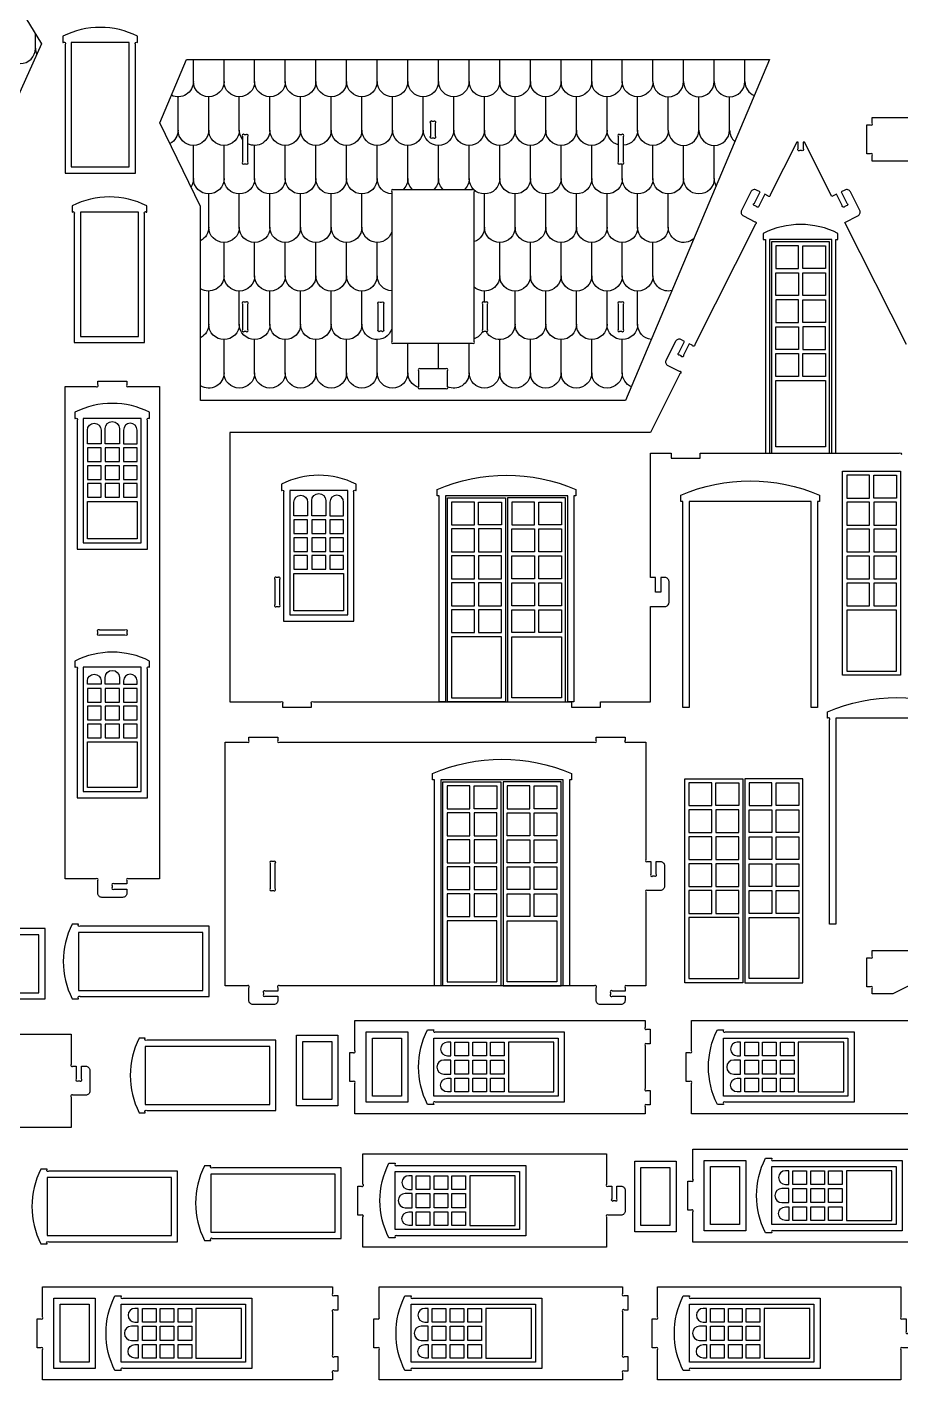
# Model space of a CAD drawing. Extents: x -4074 to 4228, y -3406 to 3854.
# Drawn here: x 920 to 2944, y -3353 to -220 of the extents above; entities that cross this region are included whole.
import ezdxf

# ---------------------------------------------------------------- set-up
doc = ezdxf.new("R2010")
doc.units = 0
doc.header["$MEASUREMENT"] = 0
doc.layers.get('0').update_dxf_attribs({"linetype": 'CONTINUOUS'})

msp = doc.modelspace()

# ---------------------------------------------------------------- linework, layer by layer
for points in [[(896, -386.6), (896, -895.5), (283.1, -895.5), (283.1, -129.3), (874.6, -129.3), (953.4, -259.1)], [(1156.6, -255.9), (1022.2, -255.9), (1022.2, -543.9), (1156.6, -543.9)], [(1288.7, -295.1), (2639.5, -295.1), (2305.8, -1084.9), (1321.7, -1084.9), (1321.7, -635.9), (1227.5, -441.9)], [(1177.7, -648.3), (1043.3, -648.3), (1043.3, -936.3), (1177.7, -936.3)], [(2783.3, -712.2), (2639.3, -712.2), (2639.3, -1206.6), (2783.3, -1206.6)], [(2778.5, -717), (2644.1, -717), (2644.1, -1206.6), (2778.5, -1206.6)], [(2706.5, -779.4), (2706.5, -726.6), (2653.7, -726.6), (2653.7, -779.4)], [(2716.1, -726.6), (2768.9, -726.6), (2768.9, -779.4), (2716.1, -779.4)], [(2706.5, -841.8), (2653.7, -841.8), (2653.7, -789), (2706.5, -789)], [(2716.1, -841.8), (2716.1, -789), (2768.9, -789), (2768.9, -841.8)], [(2653.7, -904.2), (2706.5, -904.2), (2706.5, -851.4), (2653.7, -851.4)], [(2716.1, -904.2), (2716.1, -851.4), (2768.9, -851.4), (2768.9, -904.2)], [(2706.5, -966.6), (2653.7, -966.6), (2653.7, -913.8), (2706.5, -913.8)], [(2716.1, -966.6), (2768.9, -966.6), (2768.9, -913.8), (2716.1, -913.8)], [(2653.7, -976.2), (2706.5, -976.2), (2706.5, -1029), (2653.7, -1029)], [(2716.1, -1029), (2716.1, -976.2), (2768.9, -976.2), (2768.9, -1029)], [(2653.7, -1038.6), (2768.9, -1038.6), (2768.9, -1192.2), (2653.7, -1192.2)], [(1184.4, -1126.4), (1050, -1126.4), (1050, -1414.4), (1184.4, -1414.4)], [(1059.6, -1226.3), (1091.3, -1226.3), (1091.3, -1194.7), (1059.6, -1194.7)], [(1100.9, -1226.3), (1133.5, -1226.3), (1133.5, -1194.7), (1100.9, -1194.7)], [(1143.1, -1226.3), (1174.8, -1226.3), (1174.8, -1194.7), (1143.1, -1194.7)], [(1059.6, -1267.6), (1091.3, -1267.6), (1091.3, -1235.9), (1059.6, -1235.9)], [(1100.9, -1267.6), (1133.5, -1267.6), (1133.5, -1235.9), (1100.9, -1235.9)], [(1143.1, -1267.6), (1174.8, -1267.6), (1174.8, -1235.9), (1143.1, -1235.9)], [(2808.6, -1248.3), (2943, -1248.3), (2943, -1720.7), (2808.6, -1720.7)], [(1059.6, -1308.9), (1091.3, -1308.9), (1091.3, -1277.2), (1059.6, -1277.2)], [(1100.9, -1308.9), (1133.5, -1308.9), (1133.5, -1277.2), (1100.9, -1277.2)], [(1143.1, -1308.9), (1174.8, -1308.9), (1174.8, -1277.2), (1143.1, -1277.2)], [(2818.2, -1310.7), (2871, -1310.7), (2871, -1257.9), (2818.2, -1257.9)], [(2933.4, -1310.7), (2880.6, -1310.7), (2880.6, -1257.9), (2933.4, -1257.9)], [(1662.5, -1293), (1528.1, -1293), (1528.1, -1581), (1662.5, -1581)], [(1893.5, -1310.2), (2027.9, -1310.2), (2027.9, -1782.6), (1893.5, -1782.6)], [(2167.1, -1310.2), (2032.7, -1310.2), (2032.7, -1782.6), (2167.1, -1782.6)], [(1174.8, -1404.8), (1059.6, -1404.8), (1059.6, -1318.5), (1174.8, -1318.5)], [(1903.1, -1372.6), (1955.9, -1372.6), (1955.9, -1319.8), (1903.1, -1319.8)], [(2018.3, -1372.6), (1965.5, -1372.6), (1965.5, -1319.8), (2018.3, -1319.8)], [(2042.3, -1372.6), (2095.1, -1372.6), (2095.1, -1319.8), (2042.3, -1319.8)], [(2157.5, -1372.6), (2104.7, -1372.6), (2104.7, -1319.8), (2157.5, -1319.8)], [(2818.2, -1373.1), (2871, -1373.1), (2871, -1320.3), (2818.2, -1320.3)], [(2933.4, -1373.1), (2933.4, -1320.3), (2880.6, -1320.3), (2880.6, -1373.1)], [(1537.7, -1392.9), (1569.4, -1392.9), (1569.4, -1361.2), (1537.7, -1361.2)], [(1579, -1392.9), (1611.7, -1392.9), (1611.7, -1361.2), (1579, -1361.2)], [(1621.3, -1392.9), (1652.9, -1392.9), (1652.9, -1361.2), (1621.3, -1361.2)], [(1537.7, -1434.2), (1569.4, -1434.2), (1569.4, -1402.5), (1537.7, -1402.5)], [(1579, -1434.2), (1611.7, -1434.2), (1611.7, -1402.5), (1579, -1402.5)], [(1621.3, -1434.2), (1652.9, -1434.2), (1652.9, -1402.5), (1621.3, -1402.5)], [(1903.1, -1435), (1955.9, -1435), (1955.9, -1382.2), (1903.1, -1382.2)], [(2018.3, -1435), (2018.3, -1382.2), (1965.5, -1382.2), (1965.5, -1435)], [(2042.3, -1435), (2042.3, -1382.2), (2095.1, -1382.2), (2095.1, -1435)], [(2157.5, -1435), (2104.7, -1435), (2104.7, -1382.2), (2157.5, -1382.2)], [(2871, -1435.5), (2871, -1382.7), (2818.2, -1382.7), (2818.2, -1435.5)], [(2933.4, -1382.7), (2880.6, -1382.7), (2880.6, -1435.5), (2933.4, -1435.5)], [(1537.7, -1475.4), (1569.4, -1475.4), (1569.4, -1443.8), (1537.7, -1443.8)], [(1579, -1475.4), (1611.7, -1475.4), (1611.7, -1443.8), (1579, -1443.8)], [(1621.3, -1475.4), (1652.9, -1475.4), (1652.9, -1443.8), (1621.3, -1443.8)], [(1955.9, -1497.4), (1955.9, -1444.6), (1903.1, -1444.6), (1903.1, -1497.4)], [(2018.3, -1444.6), (1965.5, -1444.6), (1965.5, -1497.4), (2018.3, -1497.4)], [(2042.3, -1444.6), (2095.1, -1444.6), (2095.1, -1497.4), (2042.3, -1497.4)], [(2104.7, -1497.4), (2104.7, -1444.6), (2157.5, -1444.6), (2157.5, -1497.4)], [(2871, -1497.9), (2871, -1445.1), (2818.2, -1445.1), (2818.2, -1497.9)], [(2880.6, -1497.9), (2933.4, -1497.9), (2933.4, -1445.1), (2880.6, -1445.1)], [(1652.9, -1571.4), (1537.7, -1571.4), (1537.7, -1485), (1652.9, -1485)], [(1955.9, -1559.8), (1955.9, -1507), (1903.1, -1507), (1903.1, -1559.8)], [(1965.5, -1559.8), (2018.3, -1559.8), (2018.3, -1507), (1965.5, -1507)], [(2095.1, -1559.8), (2042.3, -1559.8), (2042.3, -1507), (2095.1, -1507)], [(2104.7, -1559.8), (2104.7, -1507), (2157.5, -1507), (2157.5, -1559.8)], [(2871, -1560.3), (2871, -1507.5), (2818.2, -1507.5), (2818.2, -1560.3)], [(2880.6, -1560.3), (2933.4, -1560.3), (2933.4, -1507.5), (2880.6, -1507.5)], [(1955.9, -1622.2), (1955.9, -1569.4), (1903.1, -1569.4), (1903.1, -1622.2)], [(1965.5, -1622.2), (2018.3, -1622.2), (2018.3, -1569.4), (1965.5, -1569.4)], [(2095.1, -1622.2), (2042.3, -1622.2), (2042.3, -1569.4), (2095.1, -1569.4)], [(2104.7, -1622.2), (2104.7, -1569.4), (2157.5, -1569.4), (2157.5, -1622.2)], [(2818.2, -1711.1), (2933.4, -1711.1), (2933.4, -1569.9), (2818.2, -1569.9)], [(1903.1, -1773), (2018.3, -1773), (2018.3, -1631.8), (1903.1, -1631.8)], [(2157.5, -1773), (2042.3, -1773), (2042.3, -1631.8), (2157.5, -1631.8)], [(1184.4, -1702.4), (1050, -1702.4), (1050, -1990.4), (1184.4, -1990.4)], [(1059.6, -1783.1), (1091.3, -1783.1), (1091.3, -1751.5), (1059.6, -1751.5)], [(1100.9, -1783.1), (1133.5, -1783.1), (1133.5, -1751.5), (1100.9, -1751.5)], [(1143.1, -1783.1), (1174.8, -1783.1), (1174.8, -1751.5), (1143.1, -1751.5)], [(1059.6, -1824.4), (1091.3, -1824.4), (1091.3, -1792.7), (1059.6, -1792.7)], [(1100.9, -1824.4), (1133.5, -1824.4), (1133.5, -1792.7), (1100.9, -1792.7)], [(1143.1, -1824.4), (1174.8, -1824.4), (1174.8, -1792.7), (1143.1, -1792.7)], [(1059.6, -1865.7), (1091.3, -1865.7), (1091.3, -1834), (1059.6, -1834)], [(1100.9, -1865.7), (1133.5, -1865.7), (1133.5, -1834), (1100.9, -1834)], [(1143.1, -1865.7), (1174.8, -1865.7), (1174.8, -1834), (1143.1, -1834)], [(1174.8, -1980.8), (1059.6, -1980.8), (1059.6, -1875.3), (1174.8, -1875.3)], [(1882.9, -1967.7), (2017.3, -1967.7), (2017.3, -2440.1), (1882.9, -2440.1)], [(2156.5, -1967.7), (2022.1, -1967.7), (2022.1, -2440.1), (2156.5, -2440.1)], [(2443.2, -1960.4), (2577.6, -1960.4), (2577.6, -2432.8), (2443.2, -2432.8)], [(2452.8, -2022.8), (2505.6, -2022.8), (2505.6, -1970), (2452.8, -1970)], [(2568, -2022.8), (2515.2, -2022.8), (2515.2, -1970), (2568, -1970)], [(2716.8, -1960.4), (2582.4, -1960.4), (2582.4, -2432.8), (2716.8, -2432.8)], [(2592, -2022.8), (2644.8, -2022.8), (2644.8, -1970), (2592, -1970)], [(2707.2, -2022.8), (2654.4, -2022.8), (2654.4, -1970), (2707.2, -1970)], [(1892.5, -2030.1), (1945.3, -2030.1), (1945.3, -1977.3), (1892.5, -1977.3)], [(2007.7, -2030.1), (1954.9, -2030.1), (1954.9, -1977.3), (2007.7, -1977.3)], [(2031.7, -2030.1), (2084.5, -2030.1), (2084.5, -1977.3), (2031.7, -1977.3)], [(2146.9, -2030.1), (2094.1, -2030.1), (2094.1, -1977.3), (2146.9, -1977.3)], [(2452.8, -2085.2), (2505.6, -2085.2), (2505.6, -2032.4), (2452.8, -2032.4)], [(2568, -2085.2), (2568, -2032.4), (2515.2, -2032.4), (2515.2, -2085.2)], [(2592, -2085.2), (2592, -2032.4), (2644.8, -2032.4), (2644.8, -2085.2)], [(2707.2, -2085.2), (2654.4, -2085.2), (2654.4, -2032.4), (2707.2, -2032.4)], [(1892.5, -2092.5), (1945.3, -2092.5), (1945.3, -2039.7), (1892.5, -2039.7)], [(2007.7, -2092.5), (2007.7, -2039.7), (1954.9, -2039.7), (1954.9, -2092.5)], [(2031.7, -2092.5), (2031.7, -2039.7), (2084.5, -2039.7), (2084.5, -2092.5)], [(2146.9, -2092.5), (2094.1, -2092.5), (2094.1, -2039.7), (2146.9, -2039.7)], [(2505.6, -2147.6), (2505.6, -2094.8), (2452.8, -2094.8), (2452.8, -2147.6)], [(2568, -2094.8), (2515.2, -2094.8), (2515.2, -2147.6), (2568, -2147.6)], [(2592, -2094.8), (2644.8, -2094.8), (2644.8, -2147.6), (2592, -2147.6)], [(2654.4, -2147.6), (2654.4, -2094.8), (2707.2, -2094.8), (2707.2, -2147.6)], [(1945.3, -2154.9), (1945.3, -2102.1), (1892.5, -2102.1), (1892.5, -2154.9)], [(2007.7, -2102.1), (1954.9, -2102.1), (1954.9, -2154.9), (2007.7, -2154.9)], [(2031.7, -2102.1), (2084.5, -2102.1), (2084.5, -2154.9), (2031.7, -2154.9)], [(2094.1, -2154.9), (2094.1, -2102.1), (2146.9, -2102.1), (2146.9, -2154.9)], [(2505.6, -2210), (2505.6, -2157.2), (2452.8, -2157.2), (2452.8, -2210)], [(2515.2, -2210), (2568, -2210), (2568, -2157.2), (2515.2, -2157.2)], [(2644.8, -2210), (2592, -2210), (2592, -2157.2), (2644.8, -2157.2)], [(2654.4, -2210), (2654.4, -2157.2), (2707.2, -2157.2), (2707.2, -2210)], [(1945.3, -2217.3), (1945.3, -2164.5), (1892.5, -2164.5), (1892.5, -2217.3)], [(1954.9, -2217.3), (2007.7, -2217.3), (2007.7, -2164.5), (1954.9, -2164.5)], [(2084.5, -2217.3), (2031.7, -2217.3), (2031.7, -2164.5), (2084.5, -2164.5)], [(2094.1, -2217.3), (2094.1, -2164.5), (2146.9, -2164.5), (2146.9, -2217.3)], [(2505.6, -2272.4), (2505.6, -2219.6), (2452.8, -2219.6), (2452.8, -2272.4)], [(2515.2, -2272.4), (2568, -2272.4), (2568, -2219.6), (2515.2, -2219.6)], [(2644.8, -2272.4), (2592, -2272.4), (2592, -2219.6), (2644.8, -2219.6)], [(2654.4, -2272.4), (2654.4, -2219.6), (2707.2, -2219.6), (2707.2, -2272.4)], [(1945.3, -2279.7), (1945.3, -2226.9), (1892.5, -2226.9), (1892.5, -2279.7)], [(1954.9, -2279.7), (2007.7, -2279.7), (2007.7, -2226.9), (1954.9, -2226.9)], [(2084.5, -2279.7), (2031.7, -2279.7), (2031.7, -2226.9), (2084.5, -2226.9)], [(2094.1, -2279.7), (2094.1, -2226.9), (2146.9, -2226.9), (2146.9, -2279.7)], [(2452.8, -2423.2), (2568, -2423.2), (2568, -2282), (2452.8, -2282)], [(2707.2, -2423.2), (2592, -2423.2), (2592, -2282), (2707.2, -2282)], [(1038.8, -2316.3), (1038.8, -2450.7), (1326.8, -2450.7), (1326.8, -2316.3)], [(1892.5, -2430.5), (2007.7, -2430.5), (2007.7, -2289.3), (1892.5, -2289.3)], [(2146.9, -2430.5), (2031.7, -2430.5), (2031.7, -2289.3), (2146.9, -2289.3)], [(659.3, -2321.7), (659.3, -2456.1), (947.3, -2456.1), (947.3, -2321.7)], [(1543.8, -2717.7), (1543.8, -2554.5), (1639.8, -2554.5), (1639.8, -2717.7)], [(1705.4, -2709.7), (1705.4, -2546.5), (1801.4, -2546.5), (1801.4, -2709.7)], [(1787, -2560.9), (1787, -2695.3), (1719.8, -2695.3), (1719.8, -2560.9)], [(1861.5, -2695.3), (1861.5, -2560.9), (2149.5, -2560.9), (2149.5, -2695.3)], [(2532.9, -2695.3), (2532.9, -2560.9), (2820.9, -2560.9), (2820.9, -2695.3)], [(1193.7, -2580.2), (1193.7, -2714.6), (1481.7, -2714.6), (1481.7, -2580.2)], [(1625.4, -2568.9), (1625.4, -2703.3), (1558.2, -2703.3), (1558.2, -2568.9)], [(1942.2, -2570.5), (1942.2, -2602.2), (1910.5, -2602.2), (1910.5, -2570.5)], [(1983.5, -2570.5), (1983.5, -2602.2), (1951.8, -2602.2), (1951.8, -2570.5)], [(2024.8, -2570.5), (2024.8, -2602.2), (1993.1, -2602.2), (1993.1, -2570.5)], [(2139.9, -2685.7), (2139.9, -2570.5), (2034.4, -2570.5), (2034.4, -2685.7)], [(2613.6, -2570.5), (2613.6, -2602.2), (2582, -2602.2), (2582, -2570.5)], [(2654.9, -2570.5), (2654.9, -2602.2), (2623.2, -2602.2), (2623.2, -2570.5)], [(2696.2, -2570.5), (2696.2, -2602.2), (2664.5, -2602.2), (2664.5, -2570.5)], [(2811.3, -2685.7), (2811.3, -2570.5), (2705.8, -2570.5), (2705.8, -2685.7)], [(1942.2, -2611.8), (1942.2, -2644.4), (1910.5, -2644.4), (1910.5, -2611.8)], [(1983.5, -2611.8), (1983.5, -2644.4), (1951.8, -2644.4), (1951.8, -2611.8)], [(2024.8, -2611.8), (2024.8, -2644.4), (1993.1, -2644.4), (1993.1, -2611.8)], [(2613.6, -2611.8), (2613.6, -2644.4), (2582, -2644.4), (2582, -2611.8)], [(2654.9, -2611.8), (2654.9, -2644.4), (2623.2, -2644.4), (2623.2, -2611.8)], [(2696.2, -2611.8), (2696.2, -2644.4), (2664.5, -2644.4), (2664.5, -2611.8)], [(1942.2, -2654), (1942.2, -2685.7), (1910.5, -2685.7), (1910.5, -2654)], [(1983.5, -2654), (1983.5, -2685.7), (1951.8, -2685.7), (1951.8, -2654)], [(2024.8, -2654), (2024.8, -2685.7), (1993.1, -2685.7), (1993.1, -2654)], [(2613.6, -2654), (2613.6, -2685.7), (2582, -2685.7), (2582, -2654)], [(2654.9, -2654), (2654.9, -2685.7), (2623.2, -2685.7), (2623.2, -2654)], [(2696.2, -2654), (2696.2, -2685.7), (2664.5, -2685.7), (2664.5, -2654)], [(2327.1, -3009.4), (2327.1, -2846.2), (2423.1, -2846.2), (2423.1, -3009.4)], [(2488.3, -3007.4), (2488.3, -2844.2), (2584.3, -2844.2), (2584.3, -3007.4)], [(1345.2, -2875.9), (1345.2, -3010.3), (1633.2, -3010.3), (1633.2, -2875.9)], [(1772.2, -3004.6), (1772.2, -2870.2), (2060.2, -2870.2), (2060.2, -3004.6)], [(1852.9, -2879.8), (1852.9, -2911.4), (1821.2, -2911.4), (1821.2, -2879.8)], [(1894.2, -2879.8), (1894.2, -2911.4), (1862.5, -2911.4), (1862.5, -2879.8)], [(1935.4, -2879.8), (1935.4, -2911.4), (1903.8, -2911.4), (1903.8, -2879.8)], [(2050.6, -2995), (2050.6, -2879.8), (1945, -2879.8), (1945, -2995)], [(2408.7, -2860.6), (2408.7, -2995), (2341.5, -2995), (2341.5, -2860.6)], [(2569.9, -2858.6), (2569.9, -2993), (2502.7, -2993), (2502.7, -2858.6)], [(2644.4, -2993), (2644.4, -2858.6), (2932.4, -2858.6), (2932.4, -2993)], [(2725.1, -2868.2), (2725.1, -2899.9), (2693.4, -2899.9), (2693.4, -2868.2)], [(2766.4, -2868.2), (2766.4, -2899.9), (2734.7, -2899.9), (2734.7, -2868.2)], [(2807.6, -2868.2), (2807.6, -2899.9), (2776, -2899.9), (2776, -2868.2)], [(2922.8, -2983.4), (2922.8, -2868.2), (2817.2, -2868.2), (2817.2, -2983.4)], [(966.1, -2883.8), (966.1, -3018.2), (1254.1, -3018.2), (1254.1, -2883.8)], [(2725.1, -2909.5), (2725.1, -2942.1), (2693.4, -2942.1), (2693.4, -2909.5)], [(2766.4, -2909.5), (2766.4, -2942.1), (2734.7, -2942.1), (2734.7, -2909.5)], [(2807.6, -2909.5), (2807.6, -2942.1), (2776, -2942.1), (2776, -2909.5)], [(1852.9, -2921), (1852.9, -2953.7), (1821.2, -2953.7), (1821.2, -2921)], [(1894.2, -2921), (1894.2, -2953.7), (1862.5, -2953.7), (1862.5, -2921)], [(1935.4, -2921), (1935.4, -2953.7), (1903.8, -2953.7), (1903.8, -2921)], [(1852.9, -2963.3), (1852.9, -2995), (1821.2, -2995), (1821.2, -2963.3)], [(1894.2, -2963.3), (1894.2, -2995), (1862.5, -2995), (1862.5, -2963.3)], [(1935.4, -2963.3), (1935.4, -2995), (1903.8, -2995), (1903.8, -2963.3)], [(2725.1, -2951.7), (2725.1, -2983.4), (2693.4, -2983.4), (2693.4, -2951.7)], [(2766.4, -2951.7), (2766.4, -2983.4), (2734.7, -2983.4), (2734.7, -2951.7)], [(2807.6, -2951.7), (2807.6, -2983.4), (2776, -2983.4), (2776, -2951.7)], [(981.8, -3326.2), (981.8, -3163), (1077.8, -3163), (1077.8, -3326.2)], [(1063.4, -3177.4), (1063.4, -3311.8), (996.2, -3311.8), (996.2, -3177.4)], [(1137.8, -3311.8), (1137.8, -3177.4), (1425.8, -3177.4), (1425.8, -3311.8)], [(1218.6, -3187), (1218.6, -3218.7), (1186.9, -3218.7), (1186.9, -3187)], [(1259.8, -3187), (1259.8, -3218.7), (1228.2, -3218.7), (1228.2, -3187)], [(1301.1, -3187), (1301.1, -3218.7), (1269.4, -3218.7), (1269.4, -3187)], [(1416.2, -3302.2), (1416.2, -3187), (1310.7, -3187), (1310.7, -3302.2)], [(1809.3, -3311.8), (1809.3, -3177.4), (2097.3, -3177.4), (2097.3, -3311.8)], [(1890, -3187), (1890, -3218.7), (1858.3, -3218.7), (1858.3, -3187)], [(1931.3, -3187), (1931.3, -3218.7), (1899.6, -3218.7), (1899.6, -3187)], [(1972.6, -3187), (1972.6, -3218.7), (1940.9, -3218.7), (1940.9, -3187)], [(2087.7, -3302.2), (2087.7, -3187), (1982.2, -3187), (1982.2, -3302.2)], [(2453.9, -3311.8), (2453.9, -3177.4), (2741.9, -3177.4), (2741.9, -3311.8)], [(2534.6, -3187), (2534.6, -3218.7), (2502.9, -3218.7), (2502.9, -3187)], [(2575.9, -3187), (2575.9, -3218.7), (2544.2, -3218.7), (2544.2, -3187)], [(2617.2, -3187), (2617.2, -3218.7), (2585.5, -3218.7), (2585.5, -3187)], [(2732.3, -3302.2), (2732.3, -3187), (2626.8, -3187), (2626.8, -3302.2)], [(1218.6, -3228.3), (1218.6, -3260.9), (1186.9, -3260.9), (1186.9, -3228.3)], [(1259.8, -3228.3), (1259.8, -3260.9), (1228.2, -3260.9), (1228.2, -3228.3)], [(1301.1, -3228.3), (1301.1, -3260.9), (1269.4, -3260.9), (1269.4, -3228.3)], [(1890, -3228.3), (1890, -3260.9), (1858.3, -3260.9), (1858.3, -3228.3)], [(1931.3, -3228.3), (1931.3, -3260.9), (1899.6, -3260.9), (1899.6, -3228.3)], [(1972.6, -3228.3), (1972.6, -3260.9), (1940.9, -3260.9), (1940.9, -3228.3)], [(2534.6, -3228.3), (2534.6, -3260.9), (2502.9, -3260.9), (2502.9, -3228.3)], [(2575.9, -3228.3), (2575.9, -3260.9), (2544.2, -3260.9), (2544.2, -3228.3)], [(2617.2, -3228.3), (2617.2, -3260.9), (2585.5, -3260.9), (2585.5, -3228.3)], [(1218.6, -3270.5), (1218.6, -3302.2), (1186.9, -3302.2), (1186.9, -3270.5)], [(1259.8, -3270.5), (1259.8, -3302.2), (1228.2, -3302.2), (1228.2, -3270.5)], [(1301.1, -3270.5), (1301.1, -3302.2), (1269.4, -3302.2), (1269.4, -3270.5)], [(1890, -3270.5), (1890, -3302.2), (1858.3, -3302.2), (1858.3, -3270.5)], [(1931.3, -3270.5), (1931.3, -3302.2), (1899.6, -3302.2), (1899.6, -3270.5)], [(1972.6, -3270.5), (1972.6, -3302.2), (1940.9, -3302.2), (1940.9, -3270.5)], [(2534.6, -3270.5), (2534.6, -3302.2), (2502.9, -3302.2), (2502.9, -3270.5)], [(2575.9, -3270.5), (2575.9, -3302.2), (2544.2, -3302.2), (2544.2, -3270.5)], [(2617.2, -3270.5), (2617.2, -3302.2), (2585.5, -3302.2), (2585.5, -3270.5)]]:
    msp.add_lwpolyline(points, close=True)
for points in [[(939.4, -269.2), (939.4, -236.1)], [(1305, -346.1), (1305, -295.1)], [(1375.9, -346.1), (1375.9, -295.1)], [(1446.9, -346.1), (1446.9, -295.1)], [(1517.9, -346.1), (1517.9, -295.1)], [(1588.8, -346.1), (1588.8, -295.1)], [(1659.8, -346.1), (1659.8, -295.1)], [(1730.7, -346.1), (1730.7, -295.1)], [(1801.7, -346.1), (1801.7, -295.1)], [(1872.7, -346.1), (1872.7, -295.1)], [(1943.6, -346.1), (1943.6, -295.1)], [(2014.6, -346.1), (2014.6, -295.1)], [(2085.5, -346.1), (2085.5, -295.1)], [(2156.5, -346.1), (2156.5, -295.1)], [(2227.5, -346.1), (2227.5, -295.1)], [(2298.4, -346.1), (2298.4, -295.1)], [(2369.4, -346.1), (2369.4, -295.1)], [(2440.3, -346.1), (2440.3, -295.1)], [(2511.3, -346.1), (2511.3, -295.1)], [(2582.3, -346.1), (2582.3, -295.1)], [(1269.5, -458.5), (1269.5, -381.6)], [(1340.5, -458.5), (1340.5, -381.6)], [(1411.4, -458.5), (1411.4, -381.6)], [(1482.4, -458.5), (1482.4, -381.6)], [(1553.3, -458.5), (1553.3, -381.6)], [(1624.3, -458.5), (1624.3, -381.6)], [(1695.3, -458.5), (1695.3, -381.6)], [(1766.2, -458.5), (1766.2, -381.6)], [(1837.2, -458.5), (1837.2, -381.6)], [(1908.1, -458.5), (1908.1, -381.6)], [(1979.1, -458.5), (1979.1, -381.6)], [(2050.1, -458.5), (2050.1, -381.6)], [(2121, -458.5), (2121, -381.6)], [(2192, -458.5), (2192, -381.6)], [(2262.9, -458.5), (2262.9, -381.6)], [(2333.9, -458.5), (2333.9, -381.6)], [(2404.9, -458.5), (2404.9, -381.6)], [(2475.8, -458.5), (2475.8, -381.6)], [(2546.8, -458.5), (2546.8, -381.6)], [(1305, -571), (1305, -494)], [(1375.9, -571), (1375.9, -494)], [(1446.9, -571), (1446.9, -494)], [(1517.9, -571), (1517.9, -494)], [(1588.8, -571), (1588.8, -494)], [(1659.8, -571), (1659.8, -494)], [(1730.7, -571), (1730.7, -494)], [(1801.7, -571), (1801.7, -494)], [(1872.7, -571), (1872.7, -494)], [(1943.6, -571), (1943.6, -494)], [(2014.6, -571), (2014.6, -494)], [(2085.5, -571), (2085.5, -494)], [(2156.5, -571), (2156.5, -494)], [(2227.5, -571), (2227.5, -494)], [(2369.4, -571), (2369.4, -494)], [(2440.3, -571), (2440.3, -494)], [(2511.3, -571), (2511.3, -494)], [(2298.4, -571), (2298.4, -536.5)], [(1340.5, -683.4), (1340.5, -606.4)], [(1411.4, -683.4), (1411.4, -606.4)], [(1482.4, -683.4), (1482.4, -606.4)], [(1553.3, -683.4), (1553.3, -606.4)], [(1624.3, -683.4), (1624.3, -606.4)], [(1695.3, -683.4), (1695.3, -606.4)], [(1979.1, -683.4), (1979.1, -606.4)], [(2050.1, -683.4), (2050.1, -606.4)], [(2121, -683.4), (2121, -606.4)], [(2192, -683.4), (2192, -606.4)], [(2262.9, -683.4), (2262.9, -606.4)], [(2333.9, -683.4), (2333.9, -606.4)], [(2404.9, -683.4), (2404.9, -606.4)], [(1375.9, -795.8), (1375.9, -718.9)], [(1446.9, -795.8), (1446.9, -718.9)], [(1517.9, -795.8), (1517.9, -718.9)], [(1588.8, -795.8), (1588.8, -718.9)], [(1659.8, -795.8), (1659.8, -718.9)], [(1730.7, -795.8), (1730.7, -718.9)], [(2014.6, -795.8), (2014.6, -718.9)], [(2085.5, -795.8), (2085.5, -718.9)], [(2156.5, -795.8), (2156.5, -718.9)], [(2227.5, -795.8), (2227.5, -718.9)], [(2298.4, -795.8), (2298.4, -718.9)], [(2369.4, -795.8), (2369.4, -718.9)], [(1340.5, -908.2), (1340.5, -831.3)], [(1411.4, -908.2), (1411.4, -831.3)], [(1482.4, -908.2), (1482.4, -831.3)], [(1553.3, -908.2), (1553.3, -831.3)], [(1624.3, -908.2), (1624.3, -831.3)], [(1695.3, -908.2), (1695.3, -831.3)], [(1979.1, -857.3), (1979.1, -831.3)], [(2050.1, -908.2), (2050.1, -831.3)], [(2121, -908.2), (2121, -831.3)], [(2192, -908.2), (2192, -831.3)], [(2262.9, -908.2), (2262.9, -831.3)], [(2333.9, -908.2), (2333.9, -831.3)], [(1375.9, -1020.6), (1375.9, -943.7)], [(1446.9, -1020.6), (1446.9, -943.7)], [(1517.9, -1020.6), (1517.9, -943.7)], [(1588.8, -1020.6), (1588.8, -943.7)], [(1659.8, -1020.6), (1659.8, -943.7)], [(1730.7, -1020.6), (1730.7, -943.7)], [(1801.7, -1020.6), (1801.7, -952.2)], [(1872.7, -1011.8), (1872.7, -952.2)], [(1943.6, -1020.6), (1943.6, -952.2)], [(2014.6, -1020.6), (2014.6, -943.7)], [(2085.5, -1020.6), (2085.5, -943.7)], [(2156.5, -1020.6), (2156.5, -943.7)], [(2227.5, -1020.6), (2227.5, -943.7)], [(2298.4, -1020.6), (2298.4, -943.7)]]:
    msp.add_lwpolyline(points)
for points in [[(1003, -255.9), (1003.5, -255.9, -1), (1007.8, -260.1), (1007.8, -558.3), (1171, -558.3), (1171, -260.1, -1), (1175.2, -255.9), (1175.8, -255.9), (1175.8, -241.5, 0.238913), (1003, -241.5)], [(1853.8, -442.7), (1853.8, -472.6, 1), (1858, -476.8), (1861.5, -476.8, 1), (1865.8, -472.6), (1865.8, -442.7, 1), (1861.5, -438.4), (1858, -438.4, 1)], [(1418.8, -473.6), (1418.8, -532.3, 1), (1423, -536.5), (1426.5, -536.5, 1), (1430.8, -532.3), (1430.8, -473.6, 1), (1426.5, -469.3), (1423, -469.3, 1)], [(2288.8, -473.6), (2288.8, -532.3, 1), (2293, -536.5), (2296.5, -536.5, 1), (2300.8, -532.3), (2300.8, -473.6, 1), (2296.5, -469.3), (2293, -469.3, 1)], [(1024.1, -648.3), (1024.6, -648.3, -1), (1028.9, -652.6), (1028.9, -950.7), (1192.1, -950.7), (1192.1, -652.6, -1), (1196.3, -648.3), (1196.9, -648.3), (1196.9, -633.9, 0.238913), (1024.1, -633.9)], [(1764.4, -601.5), (1764.4, -948, 1), (1768.6, -952.2), (1950.9, -952.2, 1), (1955.2, -948), (1955.2, -601.5, 1), (1950.9, -597.2), (1768.6, -597.2, 1)], [(2629.7, -712.2), (2629.7, -1206.6), (2792.9, -1206.6), (2792.9, -712.2), (2797.7, -712.2), (2797.7, -697.8, 0.238913), (2624.9, -697.8), (2624.9, -712.2)], [(1418.8, -861.6), (1418.8, -920.3, 1), (1423, -924.5), (1426.5, -924.5, 1), (1430.8, -920.3), (1430.8, -861.6, 1), (1426.5, -857.3), (1423, -857.3, 1)], [(1745.2, -861.6), (1745.2, -920.3, -1), (1740.9, -924.5), (1737.4, -924.5, -1), (1733.2, -920.3), (1733.2, -861.6, -1), (1737.4, -857.3), (1740.9, -857.3, -1)], [(1974.4, -861.6), (1974.4, -920.3, 1), (1978.6, -924.5), (1982.1, -924.5, 1), (1986.4, -920.3), (1986.4, -861.6, 1), (1982.1, -857.3), (1978.6, -857.3, 1)], [(2288.8, -861.6), (2288.8, -920.3, 1), (2293, -924.5), (2296.5, -924.5, 1), (2300.8, -920.3), (2300.8, -861.6, 1), (2296.5, -857.3), (2293, -857.3, 1)], [(1889.1, -1011.8), (1830.4, -1011.8, 1), (1826.2, -1016.1), (1826.2, -1052.4, 1), (1830.4, -1056.6), (1889.1, -1056.6, 1), (1893.4, -1052.4), (1893.4, -1016.1, 1)], [(1083.6, -2225.6), (1083.6, -2196.3, 1), (1079.4, -2192), (1007.8, -2192), (1007.8, -1052), (1079.4, -1052, 1), (1083.6, -1047.8), (1083.6, -1040), (1150.8, -1040), (1150.8, -1047.8, 1), (1155, -1052), (1226.5, -1052), (1226.5, -2192), (1155, -2192, 1), (1150.8, -2196.3), (1150.8, -2204), (1121.4, -2204, 1), (1117.2, -2208.3), (1117.2, -2211.8, 1), (1121.4, -2216), (1150.8, -2216), (1150.8, -2225.6, -0.414214), (1141.2, -2235.2), (1093.2, -2235.2, -0.414214)], [(1030.8, -1126.4), (1031.4, -1126.4, -1), (1035.6, -1130.7), (1035.6, -1428.8), (1198.8, -1428.8), (1198.8, -1130.7, -1), (1203, -1126.4), (1203.6, -1126.4), (1203.6, -1112, 0.238913), (1030.8, -1112)], [(1091.3, -1153.4), (1091.3, -1185.1), (1059.6, -1185.1), (1059.6, -1153.4, -1)], [(1100.9, -1185.1), (1100.9, -1149.9, -1), (1133.5, -1149.9), (1133.5, -1185.1)], [(1143.1, -1153.4), (1143.1, -1185.1), (1174.8, -1185.1), (1174.8, -1153.4, 1)], [(1508.9, -1293), (1509.5, -1293, -1), (1513.7, -1297.2), (1513.7, -1595.4), (1676.9, -1595.4), (1676.9, -1297.2, -1), (1681.2, -1293), (1681.7, -1293), (1681.7, -1278.6, 0.238913), (1508.9, -1278.6)], [(2186.3, -1782.6), (2171.9, -1782.6), (2171.9, -1305.4), (1888.7, -1305.4), (1888.7, -1782.6), (1874.3, -1782.6), (1874.3, -1305.4), (1869.5, -1305.4), (1869.5, -1291, -0.205755), (2191.1, -1291), (2191.1, -1305.4), (2186.3, -1305.4)], [(2750.5, -1795.5), (2736.1, -1795.5), (2736.1, -1318.4), (2452.9, -1318.4), (2452.9, -1795.5), (2438.5, -1795.5), (2438.5, -1318.4), (2433.7, -1318.4), (2433.7, -1304, -0.205755), (2755.3, -1304), (2755.3, -1318.4), (2750.5, -1318.4)], [(1569.4, -1319.9), (1569.4, -1351.6), (1537.7, -1351.6), (1537.7, -1319.9, -1)], [(1579, -1351.6), (1579, -1316.5, -1), (1611.7, -1316.5), (1611.7, -1351.6)], [(1621.3, -1319.9), (1621.3, -1351.6), (1652.9, -1351.6), (1652.9, -1319.9, 1)], [(1493.3, -1498.8), (1493.3, -1557.5, 1), (1497.6, -1561.8), (1499.3, -1561.8), (1501.1, -1561.8, 1), (1505.3, -1557.5), (1505.3, -1498.8, 1), (1501.1, -1494.6), (1497.6, -1494.6, 1)], [(1146.6, -1628), (1087.8, -1628, -1), (1083.6, -1623.8), (1083.6, -1620.3, -1), (1087.8, -1616), (1146.6, -1616, -1), (1150.8, -1620.3), (1150.8, -1623.8, -1)], [(1030.8, -1702.4), (1031.4, -1702.4, -1), (1035.6, -1706.7), (1035.6, -2004.8), (1198.8, -2004.8), (1198.8, -1706.7, -1), (1203, -1702.4), (1203.6, -1702.4), (1203.6, -1688, 0.238913), (1030.8, -1688)], [(1091.3, -1734.2), (1091.3, -1741.9), (1059.6, -1741.9), (1059.6, -1734.2, -1)], [(1100.9, -1741.9), (1100.9, -1725.9, -1), (1133.5, -1725.9), (1133.5, -1741.9)], [(1143.1, -1734.2), (1143.1, -1741.9), (1174.8, -1741.9), (1174.8, -1734.2, 1)], [(3095.2, -1820.2), (3094.6, -1820.2, 1), (3090.4, -1824.5), (3090.4, -2297.4), (3076, -2297.4), (3076, -1820.2), (2792.8, -1820.2), (2792.8, -2297.4), (2778.4, -2297.4), (2778.4, -1824.5, 1), (2774.2, -1820.2), (2773.6, -1820.2), (2773.6, -1805.8, -0.205755), (3095.2, -1805.8)], [(2304.7, -1864.1), (2304.7, -1871.8, 1), (2308.9, -1876.1), (2352.7, -1876.1), (2352.7, -2147.8, 1), (2356.9, -2152.1), (2364.7, -2152.1), (2364.7, -2181.4, 1), (2368.9, -2185.7), (2372.4, -2185.7, 1), (2376.7, -2181.4), (2376.7, -2152.1), (2386.3, -2152.1, -0.414214), (2395.9, -2161.7), (2395.9, -2209.7, -0.414214), (2386.3, -2219.3), (2356.9, -2219.3, 1), (2352.7, -2223.5), (2352.7, -2440.1), (2308.9, -2440.1, 1), (2304.7, -2444.3), (2304.7, -2452.1), (2275.3, -2452.1, 1), (2271.1, -2456.3), (2271.1, -2459.8, 1), (2275.3, -2464.1), (2304.7, -2464.1), (2304.7, -2473.7, -0.414214), (2295.1, -2483.3), (2247.1, -2483.3, -0.414214), (2237.5, -2473.7), (2237.5, -2444.3, 1), (2233.2, -2440.1), (1505.1, -2440.1, 1), (1500.8, -2444.3), (1500.8, -2452.1), (1471.5, -2452.1, 1), (1467.2, -2456.3), (1467.2, -2459.8, 1), (1471.5, -2464.1), (1500.8, -2464.1), (1500.8, -2473.7, -0.414214), (1491.2, -2483.3), (1443.2, -2483.3, -0.414214), (1433.6, -2473.7), (1433.6, -2444.3, 1), (1429.4, -2440.1), (1378.6, -2440.1), (1378.6, -1876.1), (1429.4, -1876.1, 1), (1433.6, -1871.8), (1433.6, -1864.1), (1500.8, -1864.1), (1500.8, -1871.8, 1), (1505.1, -1876.1), (2233.2, -1876.1, 1), (2237.5, -1871.8), (2237.5, -1864.1)], [(2175.7, -2440.1), (2161.3, -2440.1), (2161.3, -1962.9), (1878.1, -1962.9), (1878.1, -2440.1), (1863.7, -2440.1), (1863.7, -1962.9), (1858.9, -1962.9), (1858.9, -1948.5, -0.205755), (2180.5, -1948.5), (2180.5, -1962.9), (2175.7, -1962.9)], [(1482.7, -2156.3), (1482.7, -2215, 1), (1486.9, -2219.3), (1488.7, -2219.3), (1490.4, -2219.3, 1), (1494.7, -2215), (1494.7, -2156.3, 1), (1490.4, -2152.1), (1486.9, -2152.1, 1)], [(659.3, -2475.3), (659.3, -2474.7, -1), (663.6, -2470.5), (961.7, -2470.5), (961.7, -2307.3), (663.6, -2307.3, -1), (659.3, -2303.1), (659.3, -2302.5), (644.9, -2302.5, 0.238913), (644.9, -2475.3)], [(1038.8, -2469.9), (1038.8, -2469.3, -1), (1043, -2465.1), (1341.2, -2465.1), (1341.2, -2301.9), (1043, -2301.9, -1), (1038.8, -2297.6), (1038.8, -2297.1), (1024.4, -2297.1, 0.238913), (1024.4, -2469.9)], [(1679.1, -2736.1), (1679.1, -2666, 1), (1674.8, -2661.7), (1667.1, -2661.7), (1667.1, -2594.5), (1673.1, -2594.5), (1674.8, -2594.5, 1), (1679.1, -2590.3), (1679.1, -2520.2), (2351.1, -2520.2), (2351.1, -2536.3, 1), (2355.3, -2540.5), (2363.1, -2540.5), (2363.1, -2574.1), (2355.3, -2574.1, 1), (2351.1, -2578.4), (2351.1, -2677.9, 1), (2355.3, -2682.1), (2363.1, -2682.1), (2363.1, -2715.7), (2355.3, -2715.7, 1), (2351.1, -2719.9), (2351.1, -2736.1)], [(2458.5, -2736.1), (2458.5, -2666, 1), (2454.3, -2661.7), (2446.5, -2661.7), (2446.5, -2594.5), (2452.5, -2594.5), (2454.3, -2594.5, 1), (2458.5, -2590.3), (2458.5, -2520.2), (3022.5, -2520.2), (3022.5, -2536.3, 1), (3026.8, -2540.5), (3034.5, -2540.5), (3034.5, -2574.1), (3026.8, -2574.1, 1), (3022.5, -2578.4), (3022.5, -2677.9, 1), (3026.8, -2682.1), (3034.5, -2682.1), (3034.5, -2715.7), (3026.8, -2715.7, 1), (3022.5, -2719.9), (3022.5, -2736.1)], [(445.9, -2626.2), (453.7, -2626.2, 1), (457.9, -2621.9), (457.9, -2551.8), (1021.9, -2551.8), (1021.9, -2621.9, 1), (1026.1, -2626.2), (1033.9, -2626.2), (1033.9, -2655.5, 1), (1038.1, -2659.8), (1041.7, -2659.8, 1), (1045.9, -2655.5), (1045.9, -2626.2), (1055.5, -2626.2, -0.414214), (1065.1, -2635.8), (1065.1, -2683.8, -0.414214), (1055.5, -2693.4), (1026.1, -2693.4, 1), (1021.9, -2697.6), (1021.9, -2767.7), (457.9, -2767.7), (457.9, -2697.6, 1), (453.7, -2693.4), (445.9, -2693.4)], [(1193.7, -2733.8), (1193.7, -2733.3, -1), (1197.9, -2729), (1496.1, -2729), (1496.1, -2565.8), (1197.9, -2565.8, -1), (1193.7, -2561.6), (1193.7, -2561), (1179.3, -2561, 0.238913), (1179.3, -2733.8)], [(1861.5, -2541.7), (1861.5, -2542.3, 1), (1865.7, -2546.5), (2163.9, -2546.5), (2163.9, -2709.7), (1865.7, -2709.7, 1), (1861.5, -2714), (1861.5, -2714.5), (1847.1, -2714.5, -0.238913), (1847.1, -2541.7)], [(2532.9, -2541.7), (2532.9, -2542.3, 1), (2537.2, -2546.5), (2835.3, -2546.5), (2835.3, -2709.7), (2537.2, -2709.7, 1), (2532.9, -2714), (2532.9, -2714.5), (2518.5, -2714.5, -0.238913), (2518.5, -2541.7)], [(1893.2, -2602.2), (1900.9, -2602.2), (1900.9, -2570.5), (1893.2, -2570.5, 1)], [(2564.7, -2602.2), (2572.4, -2602.2), (2572.4, -2570.5), (2564.7, -2570.5, 1)], [(1900.9, -2611.8), (1885, -2611.8, 1), (1885, -2644.4), (1900.9, -2644.4)], [(2572.4, -2611.8), (2556.4, -2611.8, 1), (2556.4, -2644.4), (2572.4, -2644.4)], [(1893.2, -2654), (1900.9, -2654), (1900.9, -2685.7), (1893.2, -2685.7, -1)], [(2564.7, -2654), (2572.4, -2654), (2572.4, -2685.7), (2564.7, -2685.7, -1)], [(2462, -3033.8), (2462, -2963.7, 1), (2457.7, -2959.4), (2450, -2959.4), (2450, -2892.2), (2456, -2892.2), (2457.7, -2892.2, 1), (2462, -2888), (2462, -2817.9), (3134, -2817.9), (3134, -2834, 1), (3138.2, -2838.2), (3146, -2838.2), (3146, -2871.8), (3138.2, -2871.8, 1), (3134, -2876.1), (3134, -2975.5, 1), (3138.2, -2979.8), (3146, -2979.8), (3146, -3013.4), (3138.2, -3013.4, 1), (3134, -3017.6), (3134, -3033.8)], [(1685.8, -2903.8), (1693.5, -2903.8, 1), (1697.8, -2899.5), (1697.8, -2829.4), (2261.8, -2829.4), (2261.8, -2899.5, 1), (2266, -2903.8), (2273.8, -2903.8), (2273.8, -2933.1, 1), (2278, -2937.4), (2281.5, -2937.4, 1), (2285.8, -2933.1), (2285.8, -2903.8), (2295.4, -2903.8, -0.414214), (2305, -2913.4), (2305, -2961.4, -0.414214), (2295.4, -2971), (2266, -2971, 1), (2261.8, -2975.2), (2261.8, -3045.3), (1697.8, -3045.3), (1697.8, -2975.2, 1), (1693.5, -2971), (1685.8, -2971)], [(2644.4, -2839.4), (2644.4, -2840, 1), (2648.6, -2844.2), (2946.8, -2844.2), (2946.8, -3007.4), (2648.6, -3007.4, 1), (2644.4, -3011.7), (2644.4, -3012.2), (2630, -3012.2, -0.238913), (2630, -2839.4)], [(966.1, -3037.4), (966.1, -3036.9, -1), (970.3, -3032.6), (1268.5, -3032.6), (1268.5, -2869.4), (970.3, -2869.4, -1), (966.1, -2865.2), (966.1, -2864.6), (951.7, -2864.6, 0.238913), (951.7, -3037.4)], [(1345.2, -3029.5), (1345.2, -3028.9, -1), (1349.4, -3024.7), (1647.6, -3024.7), (1647.6, -2861.5), (1349.4, -2861.5, -1), (1345.2, -2857.2), (1345.2, -2856.7), (1330.8, -2856.7, 0.238913), (1330.8, -3029.5)], [(1772.2, -2851), (1772.2, -2851.5, 1), (1776.4, -2855.8), (2074.6, -2855.8), (2074.6, -3019), (1776.4, -3019, 1), (1772.2, -3023.2), (1772.2, -3023.8), (1757.8, -3023.8, -0.238913), (1757.8, -2851)], [(1803.9, -2911.4), (1811.6, -2911.4), (1811.6, -2879.8), (1803.9, -2879.8, 1)], [(2676.1, -2899.9), (2683.8, -2899.9), (2683.8, -2868.2), (2676.1, -2868.2, 1)], [(2683.8, -2909.5), (2667.9, -2909.5, 1), (2667.9, -2942.1), (2683.8, -2942.1)], [(1811.6, -2921), (1795.7, -2921, 1), (1795.7, -2953.7), (1811.6, -2953.7)], [(1803.9, -2963.3), (1811.6, -2963.3), (1811.6, -2995), (1803.9, -2995, -1)], [(2676.1, -2951.7), (2683.8, -2951.7), (2683.8, -2983.4), (2676.1, -2983.4, -1)], [(955.4, -3352.6), (955.4, -3282.5, 1), (951.2, -3278.2), (943.4, -3278.2), (943.4, -3211), (949.4, -3211), (951.2, -3211, 1), (955.4, -3206.8), (955.4, -3136.7), (1627.4, -3136.7), (1627.4, -3152.8, 1), (1631.7, -3157.1), (1639.4, -3157.1), (1639.4, -3190.7), (1631.7, -3190.7, 1), (1627.4, -3194.9), (1627.4, -3294.4, 1), (1631.7, -3298.6), (1639.4, -3298.6), (1639.4, -3332.2), (1631.7, -3332.2, 1), (1627.4, -3336.4), (1627.4, -3352.6)], [(1137.8, -3158.2), (1137.8, -3158.8, 1), (1142.1, -3163), (1440.2, -3163), (1440.2, -3326.2), (1142.1, -3326.2, 1), (1137.8, -3330.5), (1137.8, -3331), (1123.4, -3331, -0.238913), (1123.4, -3158.2)], [(1734.9, -3352.6), (1734.9, -3282.5, 1), (1730.6, -3278.2), (1722.9, -3278.2), (1722.9, -3211), (1728.9, -3211), (1730.6, -3211, 1), (1734.9, -3206.8), (1734.9, -3136.7), (2298.9, -3136.7), (2298.9, -3152.8, 1), (2303.1, -3157.1), (2310.9, -3157.1), (2310.9, -3190.7), (2303.1, -3190.7, 1), (2298.9, -3194.9), (2298.9, -3294.4, 1), (2303.1, -3298.6), (2310.9, -3298.6), (2310.9, -3332.2), (2303.1, -3332.2, 1), (2298.9, -3336.4), (2298.9, -3352.6)], [(1809.3, -3158.2), (1809.3, -3158.8, 1), (1813.5, -3163), (2111.7, -3163), (2111.7, -3326.2), (1813.5, -3326.2, 1), (1809.3, -3330.5), (1809.3, -3331), (1794.9, -3331, -0.238913), (1794.9, -3158.2)], [(2367.5, -3211), (2375.3, -3211, 1), (2379.5, -3206.8), (2379.5, -3136.7), (2943.5, -3136.7), (2943.5, -3206.8, 1), (2947.7, -3211), (2955.5, -3211), (2955.5, -3240.4, 1), (2959.7, -3244.6), (2963.3, -3244.6, 1), (2967.5, -3240.4), (2967.5, -3211), (2977.1, -3211, -0.414214), (2986.7, -3220.6), (2986.7, -3268.6, -0.414214), (2977.1, -3278.2), (2947.7, -3278.2, 1), (2943.5, -3282.5), (2943.5, -3352.6), (2379.5, -3352.6), (2379.5, -3282.5, 1), (2375.3, -3278.2), (2367.5, -3278.2)], [(2453.9, -3158.2), (2453.9, -3158.8, 1), (2458.1, -3163), (2756.3, -3163), (2756.3, -3326.2), (2458.1, -3326.2, 1), (2453.9, -3330.5), (2453.9, -3331), (2439.5, -3331, -0.238913), (2439.5, -3158.2)], [(1169.6, -3218.7), (1177.3, -3218.7), (1177.3, -3187), (1169.6, -3187, 1)], [(1841, -3218.7), (1848.7, -3218.7), (1848.7, -3187), (1841, -3187, 1)], [(2485.7, -3218.7), (2493.3, -3218.7), (2493.3, -3187), (2485.7, -3187, 1)], [(1177.3, -3228.3), (1161.4, -3228.3, 1), (1161.4, -3260.9), (1177.3, -3260.9)], [(1848.7, -3228.3), (1832.8, -3228.3, 1), (1832.8, -3260.9), (1848.7, -3260.9)], [(2493.3, -3228.3), (2477.4, -3228.3, 1), (2477.4, -3260.9), (2493.3, -3260.9)], [(1169.6, -3270.5), (1177.3, -3270.5), (1177.3, -3302.2), (1169.6, -3302.2, -1)], [(1841, -3270.5), (1848.7, -3270.5), (1848.7, -3302.2), (1841, -3302.2, -1)], [(2485.7, -3270.5), (2493.3, -3270.5), (2493.3, -3302.2), (2485.7, -3302.2, -1)]]:
    msp.add_lwpolyline(points, format="xyb", close=True)
for points in [[(790, -291, 0.16682), (797.5, -269.2, 1), (868.5, -269.2, 1), (939.4, -269.2, 0.104172), (942.5, -283.5)], [(2369.4, -346.1, -1), (2298.4, -346.1, -1), (2227.5, -346.1, -1), (2156.5, -346.1, -1), (2085.5, -346.1, -1), (2014.6, -346.1, -1), (1943.6, -346.1, -1), (1872.7, -346.1, -1), (1801.7, -346.1, -1), (1730.7, -346.1, -1), (1659.8, -346.1, -1), (1588.8, -346.1, -1), (1517.9, -346.1, -1), (1446.9, -346.1, -1), (1375.9, -346.1, -1), (1305, -346.1, -0.552615), (1254.1, -378.1)], [(2369.4, -346.1, 1), (2440.3, -346.1, 1), (2511.3, -346.1, 1), (2582.3, -346.1, 0.302686), (2604.1, -378.9)], [(3065.5, -530.3), (2876.8, -530.3), (2876.8, -517.7, 1), (2872.6, -513.5), (2864.8, -513.5), (2864.8, -446.3), (2872.6, -446.3, 1), (2876.8, -442.1), (2876.8, -429.5), (2972.4, -429.5)], [(1418.8, -480.2, -0.165242), (1411.4, -458.5, -1), (1340.5, -458.5, -1), (1269.5, -458.5, -0.276515), (1250.8, -489.8)], [(2288.8, -492.7, -0.335604), (2262.9, -458.5, -1), (2192, -458.5, -1), (2121, -458.5, -1), (2050.1, -458.5, -1), (1979.1, -458.5, -1), (1908.1, -458.5, -1), (1837.2, -458.5, -1), (1766.2, -458.5, -1), (1695.3, -458.5, -1), (1624.3, -458.5, -1), (1553.3, -458.5, -1), (1482.4, -458.5, -0.560325), (1430.8, -490.1)], [(2404.9, -458.5, -1), (2333.9, -458.5, -0.394978), (2300.8, -493.9)], [(2404.9, -458.5, 1), (2475.8, -458.5, 1), (2546.8, -458.5, 0.218062), (2559.1, -485.4)], [(2956.7, -955.2), (2814, -672.6), (2844, -657.4, 0.414214), (2848.3, -644.5), (2826.6, -601.7, 0.414214), (2813.7, -597.5), (2805.2, -601.8), (2818.4, -628, -1), (2816.5, -633.7), (2813.4, -635.3, -1), (2807.7, -633.4), (2794.4, -607.2), (2783.7, -612.6), (2720.1, -486.6), (2717.3, -486.6), (2717.3, -501.5, -1), (2713.1, -505.8), (2709.6, -505.8, -1), (2705.3, -501.5), (2705.3, -486.6), (2702.6, -486.6), (2640.9, -608.8, -1), (2635.2, -610.7), (2628.2, -607.2), (2615, -633.4, -1), (2609.3, -635.3), (2606.2, -633.7, -1), (2604.3, -628), (2617.5, -601.8), (2609, -597.5, 0.414214), (2596.1, -601.7), (2574.4, -644.5, 0.414214), (2578.7, -657.4), (2604.9, -670.7, -1), (2606.8, -676.4), (2466, -955.2, -1), (2460.3, -957), (2453.4, -953.5), (2440.2, -979.7, -1), (2434.5, -981.6), (2431.3, -980, -1), (2429.5, -974.3), (2442.7, -948.1), (2434.1, -943.8, 0.414214), (2421.2, -948), (2399.6, -990.9, 0.414214), (2403.8, -1003.8), (2430, -1017, -1), (2431.9, -1022.7), (2363.3, -1158.6), (1389.3, -1158.6), (1389.3, -1782.6), (1507.3, -1782.6, -1), (1511.5, -1786.8), (1511.5, -1794.6), (1578.7, -1794.6), (1578.7, -1786.8, -1), (1583, -1782.6), (2180.9, -1782.6), (2180.9, -1794.6), (2248.1, -1794.6), (2248.1, -1782.6), (2363.3, -1782.6), (2363.3, -1561.8), (2396.9, -1561.8, 0.414214), (2406.5, -1552.2), (2406.5, -1504.2, 0.414214), (2396.9, -1494.6), (2387.3, -1494.6), (2387.3, -1528.2), (2375.3, -1528.2), (2375.3, -1494.6), (2363.3, -1494.6), (2363.3, -1206.6), (2411.3, -1206.6), (2411.3, -1218.6), (2478.5, -1218.6), (2478.5, -1206.6), (2939.9, -1206.6, -1), (2944.1, -1210.8)], [(1764.4, -606.4, -0.398999), (1730.7, -571, -1), (1659.8, -571, -1), (1588.8, -571, -1), (1517.9, -571, -1), (1446.9, -571, -1), (1375.9, -571, -1), (1305, -571, -0.141827), (1299.5, -589.9)], [(1813.3, -597.2, -0.211429), (1801.7, -571, -0.211429), (1790.1, -597.2)], [(1884.3, -597.2, -0.211429), (1872.7, -571, -0.211429), (1861, -597.2)], [(2515.7, -588.1, -0.126556), (2511.3, -571, -1), (2440.3, -571, -1), (2369.4, -571, -1), (2298.4, -571, -1), (2227.5, -571, -1), (2156.5, -571, -1), (2085.5, -571, -1), (2014.6, -571, -1), (1943.6, -571, -0.211429), (1932, -597.2)], [(1764.4, -694.7, -0.849605), (1695.3, -683.4, -1), (1624.3, -683.4, -1), (1553.3, -683.4, -1), (1482.4, -683.4, -1), (1411.4, -683.4, -1), (1340.5, -683.4, -0.276487), (1321.7, -714.7)], [(2464.5, -709.4, -0.654431), (2404.9, -683.4, -1), (2333.9, -683.4, -1), (2262.9, -683.4, -1), (2192, -683.4, -1), (2121, -683.4, -1), (2050.1, -683.4, -1), (1979.1, -683.4, -0.320194), (1955.2, -716.9)], [(1764.4, -831.2, -0.398999), (1730.7, -795.8, -1), (1659.8, -795.8, -1), (1588.8, -795.8, -1), (1517.9, -795.8, -1), (1446.9, -795.8, -1), (1375.9, -795.8, -0.588198), (1321.7, -825.9)], [(2413.4, -830.2, -0.487426), (2369.4, -795.8, -1), (2298.4, -795.8, -1), (2227.5, -795.8, -1), (2156.5, -795.8, -1), (2085.5, -795.8, -1), (2014.6, -795.8, -0.652106), (1955.2, -822)], [(1764.4, -919.5, -0.849605), (1695.3, -908.2, -1), (1624.3, -908.2, -1), (1553.3, -908.2, -1), (1482.4, -908.2, -1), (1411.4, -908.2, -1), (1340.5, -908.2, -0.276487), (1321.7, -939.5)], [(2365.6, -943.5, -0.382995), (2333.9, -908.2, -1), (2262.9, -908.2, -1), (2192, -908.2, -1), (2121, -908.2, -1), (2050.1, -908.2, -0.785786), (1983.1, -924.5)], [(1975.1, -924.5, -0.192833), (1955.2, -941.8)], [(1826.2, -1054.4, -0.324493), (1801.7, -1020.6, -1), (1730.7, -1020.6, -1), (1659.8, -1020.6, -1), (1588.8, -1020.6, -1), (1517.9, -1020.6, -1), (1446.9, -1020.6, -1), (1375.9, -1020.6, -0.588198), (1321.7, -1050.8)], [(2319.3, -1053, -0.294902), (2298.4, -1020.6, -1), (2227.5, -1020.6, -1), (2156.5, -1020.6, -1), (2085.5, -1020.6, -1), (2014.6, -1020.6, -1), (1943.6, -1020.6, -0.546414), (1893.4, -1052.9)], [(3060.7, -2390.3), (2924.8, -2458.9), (2876.8, -2458.9), (2876.8, -2446.3, 1), (2872.6, -2442.1), (2864.8, -2442.1), (2864.8, -2374.9), (2872.6, -2374.9, 1), (2876.8, -2370.6), (2876.8, -2358.1), (3017.9, -2358.1)]]:
    msp.add_lwpolyline(points, format="xyb")

doc.saveas('drawing.dxf')
